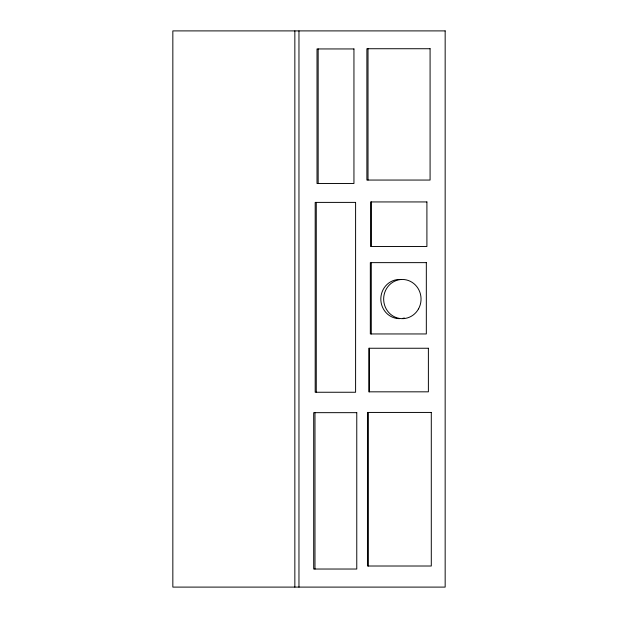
<?xml version="1.0" encoding="UTF-8"?>
<svg xmlns="http://www.w3.org/2000/svg" width="618" height="618" viewBox="0 0 618 618"><rect width="100%" height="100%" fill="white"/><g stroke="black" fill="none" stroke-linecap="round" stroke-linejoin="round"><path stroke-width="0.93" d="M371.503 201.939L371.503 246.512M371.287 262.635L371.287 333.952M369.494 348.251L369.494 391.827M368.367 412.438L368.367 566.011M368.019 48.729L368.019 180.054M318.162 48.946L318.162 183.5M316.269 202.395L316.269 392.252M314.979 412.662L314.979 569.031M298.965 30.9L298.965 587.1M294.848 30.9L294.848 587.1M404.35 317.992A19.598 18.694 -90 0 1 402.758 318.363M399.506 318.664A19.598 18.694 -90 0 1 380.835 298.208A19.598 18.694 -90 0 1 401.136 279.537M445.161 30.9L172.839 30.9L172.839 587.1L445.161 587.1L445.161 30.9M430.082 48.729L366.883 48.729L366.883 180.054L430.082 180.054L430.082 48.729M353.944 48.946L317.011 48.946L317.011 183.5L353.944 183.5L353.944 48.946M426.907 201.939L370.537 201.939L370.537 246.512L426.907 246.512L426.907 201.939M355.597 202.395L315.188 202.395L315.188 392.252L355.597 392.252L355.597 202.395M426.327 262.635L370.329 262.635L370.329 333.952L426.327 333.952L426.327 262.635M428.382 348.251L368.761 348.251L368.761 391.827L428.382 391.827L428.382 348.251M431.294 412.438L367.455 412.438L367.455 566.011L431.294 566.011L431.294 412.438M356.771 412.662L313.697 412.662L313.697 569.031L356.771 569.031L356.771 412.662M418.54 308.861A19.598 18.694 -90 0 0 402.349 279.46A19.598 18.694 -90 0 0 386.165 308.861A19.598 18.694 -90 0 0 418.54 308.861"/></g></svg>
